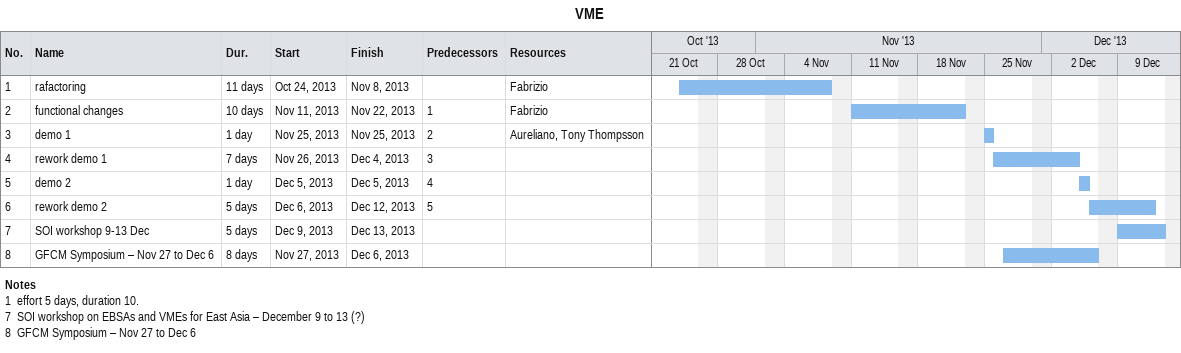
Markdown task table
VME

| ID | Task | Duration | Start | Finish | Predecessors | Resources |
|---|---|---|---|---|---|---|
| 1 | rafactoring | 11d | 2013-10-24 | 2013-11-08 |  | Fabrizio |
| 2 | functional changes | 10d | 2013-11-11 | 2013-11-22 | 1 | Fabrizio |
| 3 | demo 1 | 1d | 2013-11-25 | 2013-11-25 | 2 | Aureliano, Tony Thompsson |
| 4 | rework demo 1 | 7d | 2013-11-26 | 2013-12-04 | 3 |  |
| 5 | demo 2 | 1d | 2013-12-05 | 2013-12-05 | 4 |  |
| 6 | rework demo 2 | 5d | 2013-12-06 | 2013-12-12 | 5 |  |
| 7 | SOI workshop 9-13 Dec | 5d | 2013-12-09 | 2013-12-13 |  |  |
| 8 | GFCM Symposium – Nov 27 to Dec 6 | 8d | 2013-11-27 | 2013-12-06 |  |  |

Notes
- 1: effort 5 days, duration 10.
- 7: SOI workshop on EBSAs and VMEs for East Asia – December 9 to 13 (?)
- 8: GFCM Symposium – Nov 27 to Dec 6
